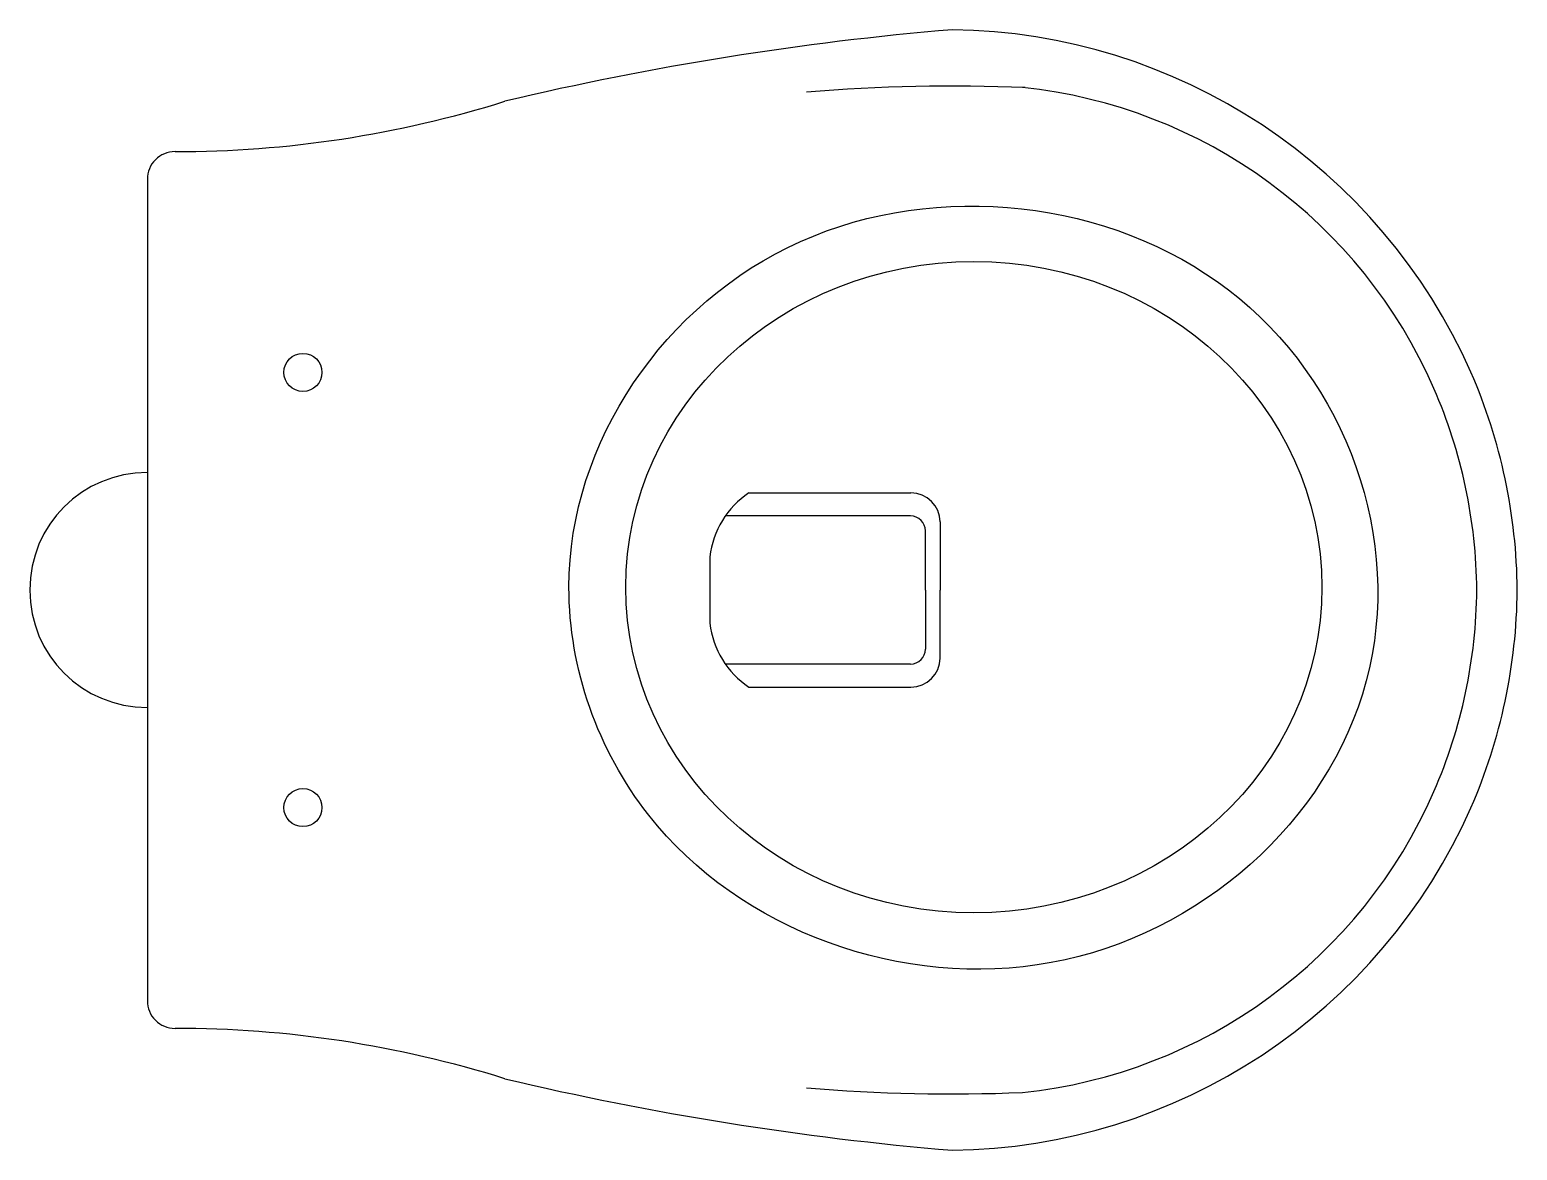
# Model space of a CAD drawing. Header units: millimetres. Extents: x 9.889 to 10.426, y -6.537 to -6.132.
import ezdxf

# ---------------------------------------------------------------- set-up
doc = ezdxf.new("R2010")
doc.units = ezdxf.units.MM
doc.header["$LTSCALE"] = 10

msp = doc.modelspace()

# ---------------------------------------------------------------- linework, layer by layer
for p, q in [((9.931486463125689, -6.186288801393497), (9.931486463125685, -6.483157281696213)), ((10.14887952020834, -6.299614448916678), (10.20740270493866, -6.299614448916678)), ((10.20720582078987, -6.307955625603043), (10.14034227663524, -6.307955625603043)), ((10.21790993784655, -6.310121681824569), (10.21790993784655, -6.334723041544855)), ((10.21263815659469, -6.334723041544855), (10.21263815659469, -6.313387961407862)), ((10.13478015804017, -6.322728102323374), (10.13478015804017, -6.346717980766343)), ((10.21263815659469, -6.334723041544855), (10.21263815659469, -6.356058121681848)), ((10.21790993784655, -6.359324401265141), (10.21790993784655, -6.334723041544855)), ((10.20720582078987, -6.361490457486667), (10.14034227663524, -6.361490457486667)), ((10.14887952020834, -6.369831634173032), (10.20740270493866, -6.369831634173032))]:
    msp.add_line(p, q)
for centre in [(9.987718653547587, -6.256061297630517), (9.987718653547587, -6.413384785459193)]:
    msp.add_circle(centre, 0.006876835057737908)
for centre, radius, start, end in [((10.31348337583486, -7.221019318937874), 1.092596932033725, 94.78038438494266, 103.3793273310783), ((10.21975202745669, -6.339904366856022), 0.2076985899655202, 23.81760092091346, 89.26124095956627), ((10.22242997268807, -6.800580262658974), 0.6479698726145845, 87.68330066270549, 94.668944762398), ((10.22872647448178, -6.335016327523533), 0.1828995644269492, 23.57171732429944, 84.04668081626266), ((9.941566170300506, -5.777803508335435), 0.3984853009388822, 269.9890250095304, 287.3894975353332), ((9.941486463125687, -6.186288801393497), 0.01, 89.98064876356025, 180), ((10.22598952406826, -6.336210463201043), 0.2005024563305419, 0.4250509770529832, 23.57171732429929), ((10.22598952406826, -6.336210463201043), 0.1858856752056018, 0.4250509770529832, 23.57171732429929), ((9.931486463125687, -6.334723041544855), 0.04249012619609971, 90, 270), ((10.16657605160877, -6.326266501198191), 0.0319921727055675, 123.5835169636208, 173.6499795543035), ((10.20740270493866, -6.310121681824569), 0.0105072329078908, 0, 90), ((10.20720582078987, -6.313387961407862), 0.005432335804819388, 0, 90), ((10.22598952406826, -6.333235619888667), 0.1858856752056018, 336.4282826757007, 359.574949022947), ((10.22598952406826, -6.333235619888667), 0.2005024563305419, 336.4282826757007, 359.574949022947), ((10.16657605160877, -6.343179581891519), 0.0319921727055675, 186.3500204456965, 236.4164830363791), ((10.20720582078987, -6.356058121681848), 0.005432335804819388, 270, 0), ((10.20740270493866, -6.359324401265141), 0.0105072329078908, 270, 0), ((10.22872647448178, -6.334429755566177), 0.1828995644269492, 275.9533191837363, 336.4282826757005), ((10.21975202745669, -6.329541716233692), 0.2076985899655165, 270.7387590404333, 336.1823990790871), ((9.941486463125687, -6.483157281696213), 0.01, 180, 270.0193512364397), ((9.941566170300506, -6.891642574754277), 0.3984853009388843, 72.61050246466688, 90.01097499046962), ((10.31348337583486, -5.448426764151815), 1.092596932033746, 256.6206726689218, 265.2196156150573), ((10.22242997268807, -5.868865820430736), 0.6479698726145845, 265.331055237602, 272.2347201995422)]:
    msp.add_arc(centre, radius, start, end)
msp.add_ellipse((10.23011024172044, -6.333705221208049), major_axis=(-0.1257582682800525, 0), ratio=0.93610857201965)
msp.add_open_spline([(10.08384001999339, -6.333705221208049), (10.08384001999339, -6.363204119843807), (10.09418370424559, -6.392576255101019), (10.14558232799536, -6.458046886610216), (10.20440729957844, -6.47927116012691), (10.31177007758614, -6.459507743049929), (10.35827472329033, -6.418586111901064), (10.38555442024857, -6.316637154035707), (10.36491067786269, -6.258960883686596), (10.27936755255295, -6.193535104230335), (10.2170041149133, -6.186601936143411), (10.11820894992192, -6.230838524589334), (10.08384001999339, -6.281358653485956), (10.08384001999339, -6.333705221208049)], degree=3, knots=[0, 0, 0, 0, 0.6337700852892815, 0.6337700852892815, 1.764963489661186, 1.764963489661186, 2.896156894033091, 2.896156894033091, 4.027350298404995, 4.027350298404995, 5.1585437027769, 5.1585437027769, 6.283185307179586, 6.283185307179586, 6.283185307179586, 6.283185307179586])

doc.saveas('drawing.dxf')
